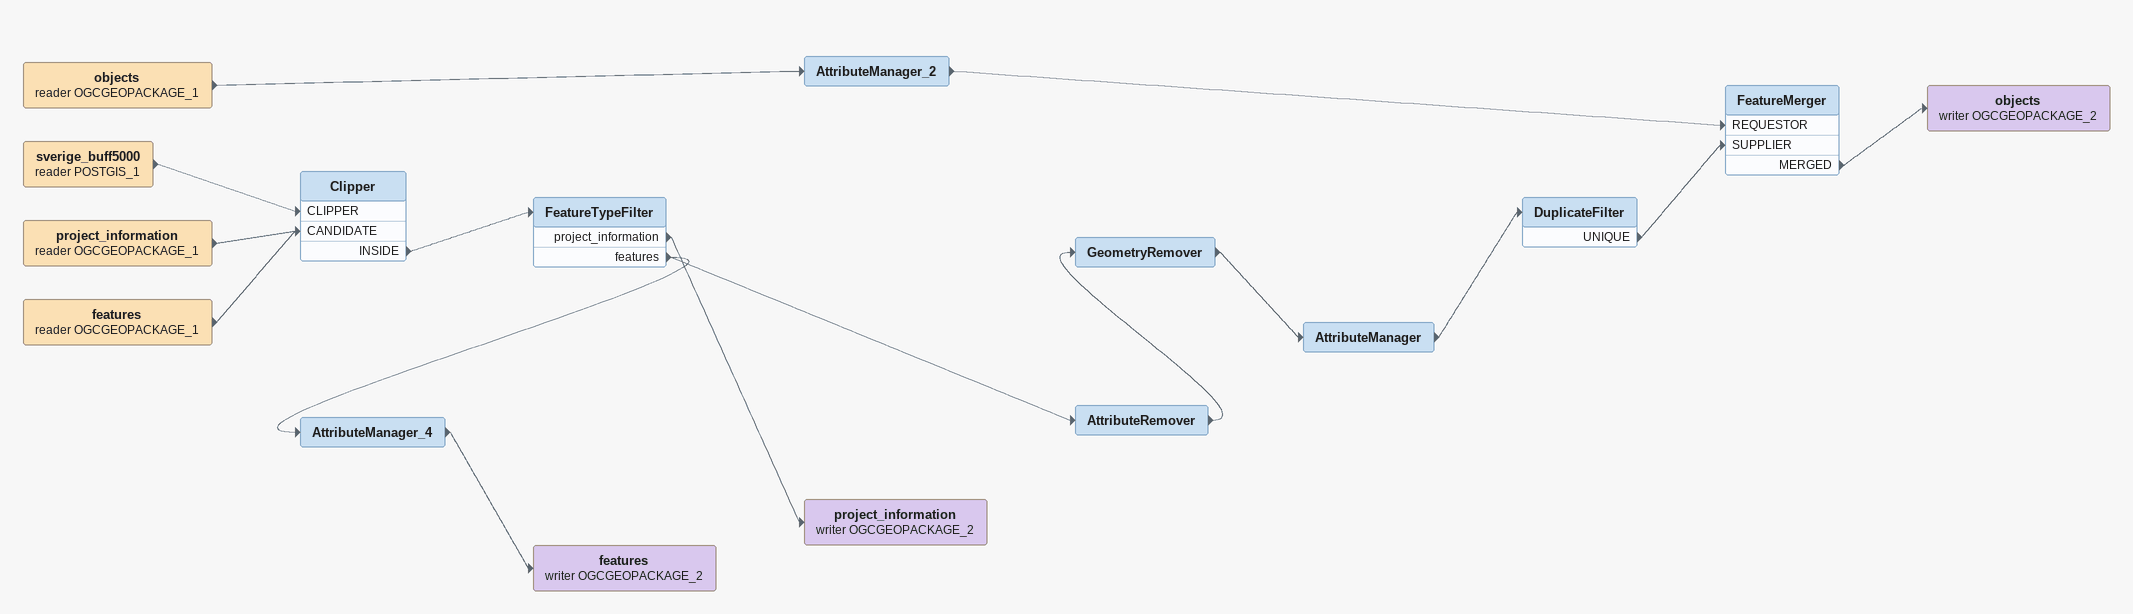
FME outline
sverige_buff5000 (reader POSTGIS_1)
    -> Clipper [CLIPPER]
project_information (reader OGCGEOPACKAGE_1)
    -> Clipper [CANDIDATE]
features (reader OGCGEOPACKAGE_1)
    -> Clipper [CANDIDATE]
Clipper
    INSIDE -> FeatureTypeFilter
FeatureTypeFilter
    project_information -> project_information (writer OGCGEOPACKAGE_2)
    features -> AttributeRemover
    features -> AttributeManager_4
AttributeRemover
    -> GeometryRemover
GeometryRemover
    -> AttributeManager
AttributeManager
    -> DuplicateFilter
DuplicateFilter
    UNIQUE -> FeatureMerger [SUPPLIER]
AttributeManager_4
    -> features (writer OGCGEOPACKAGE_2)
features (writer OGCGEOPACKAGE_2)
project_information (writer OGCGEOPACKAGE_2)
objects (reader OGCGEOPACKAGE_1)
    -> AttributeManager_2
AttributeManager_2
    -> FeatureMerger [REQUESTOR]
FeatureMerger
    MERGED -> objects (writer OGCGEOPACKAGE_2)
objects (writer OGCGEOPACKAGE_2)
